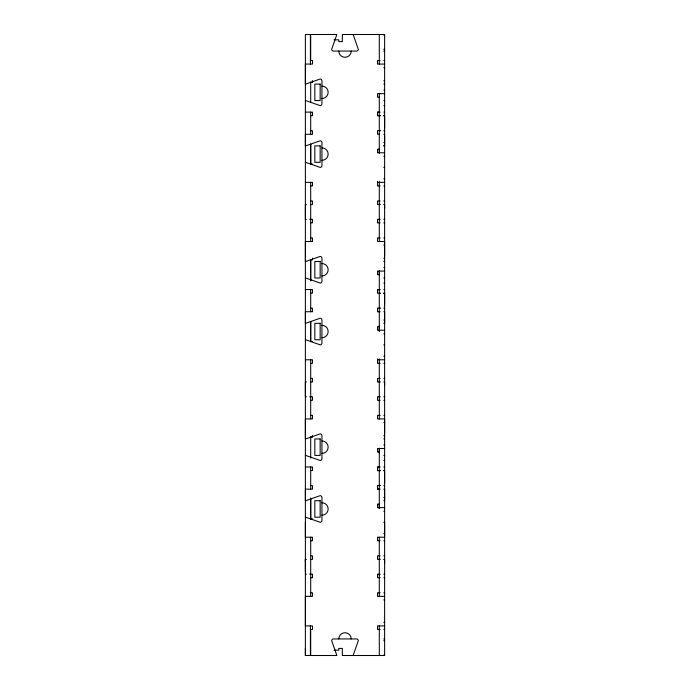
<?xml version="1.0" encoding="UTF-8"?>
<svg xmlns="http://www.w3.org/2000/svg" width="690" height="690" viewBox="0 0 690 690"><rect width="100%" height="100%" fill="white"/><g stroke="black" fill="none" stroke-linecap="round" stroke-linejoin="round"><path stroke-width="1.03" d="M310.405 625.925L310.405 655.5L305.377 655.5L305.377 596.358L312.475 596.358L312.475 592.805L310.698 592.805M305.377 571.717L305.377 559.392L306.438 559.392M305.377 522.425L305.377 537.217L312.475 537.217L312.475 540.762L310.698 540.762M305.377 561.858L305.377 559.392M310.698 498.991L310.698 518.88L312.475 518.88M310.698 144.132L310.698 164.022L312.475 164.022M379.302 508.634L379.302 504.381M379.302 452.821L379.302 448.578M379.302 331.2L379.302 325.896M379.302 275.388L379.302 271.144M379.302 152.714L379.302 148.462M384.623 563.092L384.623 559.392L383.562 559.392M384.623 522.425L384.623 537.217L377.525 537.217L377.525 540.762L380.19 540.762M384.623 483L384.623 470.675L383.562 470.675M384.623 433.717L384.623 418.925L377.525 418.925L377.525 415.38L380.19 415.38M384.623 385.658L384.623 381.967L383.735 381.967M384.623 305.575L384.623 293.25L383.562 293.25M384.623 256.283L384.623 241.5L377.525 241.5L377.525 237.955L380.19 237.955M384.623 208.233L384.623 204.533L383.562 204.533M384.623 128.142L384.623 115.825L383.562 115.825M383.735 35.009L384.623 35.009M333.986 39.822L338.79 39.822L338.79 41.598L342.335 41.598L342.335 34.5L384.623 34.5L384.623 655.5L342.335 655.5L342.335 648.402L338.79 648.402L338.79 650.178L333.986 650.178M383.735 49.283L384.623 49.283M383.735 51.06L384.623 51.06M380.19 60.522L377.525 60.522L377.525 64.075L384.623 64.075M383.735 60.522L384.623 60.522M383.735 67.62L384.623 67.62M383.735 80.79L384.623 80.79M310.698 82.403L312.475 82.403L312.475 80.635M383.735 84.016L384.623 84.016M383.735 90.097L384.623 90.097M384.623 93.642L377.525 93.642L377.525 97.195L379.302 97.195M383.735 100.559L384.623 100.559M383.735 105.63L384.623 105.63M305.377 112.125L312.475 112.125L312.475 115.67L310.698 115.67M377.525 112.125L380.19 112.125M383.735 112.125L384.623 112.125M379.302 112.272L377.525 112.272L377.525 115.825L380.371 115.825M379.302 115.67L380.19 115.67M383.735 115.67L384.623 115.67M380.371 130.608L377.525 130.608L377.525 134.153L379.302 134.153M310.698 130.755L312.475 130.755L312.475 134.3L305.377 134.3L305.377 145.866A1.777 1.777 0 0 0 305.886 145.797L320.16 140.795A1.777 1.777 0 0 1 321.937 142.571L321.937 165.635A1.777 1.777 0 0 1 320.16 167.411L305.886 162.409A1.777 1.777 0 0 0 305.377 162.34M379.302 130.755L380.19 130.755M383.735 130.755L384.623 130.755M383.735 134.3L384.623 134.3L384.623 145.866L383.735 145.866M383.735 142.571L384.623 142.571M383.735 145.797L384.623 145.797M379.302 149.238L377.525 149.238L377.525 152.783L384.623 152.783M383.735 156.337L384.623 156.337M383.735 167.411L384.623 167.411M383.735 178.805L384.623 178.805M305.377 182.358L312.475 182.358L312.475 185.903L310.698 185.903M377.525 182.358L384.623 182.358M380.19 185.903L377.525 185.903L377.525 181.47M383.735 185.903L384.623 185.903M310.698 200.988L312.475 200.988L312.475 204.533L310.44 204.533M380.19 200.988L377.525 200.988L377.525 204.533L380.371 204.533M383.735 200.988L384.623 200.988M306.438 204.533L305.377 204.533L305.377 219.325L306.438 219.325M309.629 219.325L312.475 219.325L312.475 222.87L310.698 222.87M380.19 219.325L377.525 219.325L377.525 222.87L380.19 222.87M383.735 219.325L384.623 219.325M383.735 222.87L384.623 222.87M310.698 237.955L312.475 237.955L312.475 241.5L305.377 241.5L305.377 261.519A1.777 1.777 0 0 0 305.886 261.441L320.16 256.447A1.777 1.777 0 0 1 321.937 258.224L321.937 281.287A1.777 1.777 0 0 1 320.16 283.064L305.886 278.061A1.777 1.777 0 0 0 305.377 277.992M383.735 237.955L384.623 237.955M383.735 245.045L384.623 245.045M383.735 258.224L384.623 258.224M383.735 261.441L384.623 261.441M383.735 267.522L384.623 267.522M384.623 271.075L377.525 271.075L377.525 274.62L379.302 274.62M383.735 277.992L384.623 277.992M383.735 283.064L384.623 283.064M305.377 289.55L312.475 289.55L312.475 293.103L310.698 293.103M377.525 289.55L380.19 289.55M383.735 289.55L384.623 289.55M379.302 289.705L377.525 289.705L377.525 293.25L380.371 293.25M379.302 293.103L380.19 293.103M383.735 293.103L384.623 293.103M380.371 308.033L377.525 308.033L377.525 311.587L379.302 311.587M310.698 308.18L312.475 308.18L312.475 311.733L305.377 311.733L305.377 323.3A1.777 1.777 0 0 0 305.886 323.222L320.16 318.228A1.777 1.777 0 0 1 321.937 319.996L321.937 343.068A1.777 1.777 0 0 1 320.16 344.836L305.886 339.842A1.777 1.777 0 0 0 305.377 339.765M379.302 308.18L380.19 308.18M383.735 308.18L384.623 308.18M377.525 311.733L380.19 311.733M383.735 311.733L384.623 311.733L384.623 323.3L383.735 323.222M383.735 319.996L384.623 319.996M379.302 326.663L377.525 326.663L377.525 330.217L384.623 330.217M383.735 333.762L384.623 333.762M312.475 341.455L310.698 341.455L310.698 321.566L310.698 341.817M383.735 344.836L384.623 344.836M383.735 356.238L384.623 356.238M305.377 359.783L312.475 359.783L312.475 363.337L310.698 363.337M377.525 359.783L384.623 359.783M380.19 363.337L377.525 363.337L377.525 358.895M383.735 363.337L384.623 363.337M310.698 378.413L312.475 378.413L312.475 381.967L310.44 381.967M380.19 378.413L377.525 378.413L377.525 381.967L380.371 381.967M383.735 378.413L384.623 378.413M306.438 381.967L305.377 381.967L305.377 396.75L306.438 396.75M309.629 396.75L312.475 396.75L312.475 400.295L310.698 400.295M380.19 396.75L377.525 396.75L377.525 400.295L380.19 400.295M383.735 396.75L384.623 396.75M383.735 400.295L384.623 400.295M310.698 415.38L312.475 415.38L312.475 418.925L305.377 418.925L305.377 438.944A1.777 1.777 0 0 0 305.886 438.875L320.16 433.872A1.777 1.777 0 0 1 321.937 435.649L321.937 458.712A1.777 1.777 0 0 1 320.16 460.489L305.886 455.495A1.777 1.777 0 0 0 305.377 455.417M383.735 415.38L384.623 415.38M383.735 422.478L384.623 422.478M383.735 435.649L384.623 435.649M310.698 437.262L312.475 437.262L312.475 435.485M383.735 438.875L384.623 438.875M383.735 444.955L384.623 444.955M384.623 448.5L377.525 448.5L377.525 452.045L379.302 452.045M383.735 455.417L384.623 455.417M383.735 460.489L384.623 460.489M305.377 466.983L312.475 466.983L312.475 470.528L310.698 470.528M377.525 466.983L380.19 466.983M383.735 466.983L384.623 466.983M379.302 467.13L377.525 467.13L377.525 470.675L380.371 470.675M379.302 470.528L380.19 470.528M383.735 470.528L384.623 470.528M380.371 485.467L377.525 485.467L377.525 489.012L379.302 489.012M310.698 485.613L312.475 485.613L312.475 489.158L305.377 489.158L305.377 500.724A1.777 1.777 0 0 0 305.886 500.647L320.16 495.653A1.777 1.777 0 0 1 321.937 497.43L321.937 520.493A1.777 1.777 0 0 1 320.16 522.27L305.886 517.267A1.777 1.777 0 0 0 305.377 517.198M379.302 485.613L380.19 485.613M383.735 485.613L384.623 485.613M377.525 489.158L380.19 489.158M383.735 489.158L384.623 489.158L384.623 500.724L383.735 500.647M383.735 497.43L384.623 497.43M379.302 504.097L377.525 504.097L377.525 507.642L384.623 507.642M383.735 511.195L384.623 511.195M383.735 522.27L384.623 522.27M383.735 533.663L384.623 533.663M383.735 540.762L384.623 540.762M310.698 555.847L312.475 555.847L312.475 559.392L310.44 559.392M380.19 555.847L377.525 555.847L377.525 559.392L380.371 559.392M383.735 555.847L384.623 555.847M305.377 574.175L306.438 574.175M309.629 574.175L312.475 574.175L312.475 577.728L310.698 577.728M380.19 574.175L377.525 574.175L377.525 577.728L380.19 577.728M383.735 574.175L384.623 574.175M383.735 577.728L384.623 577.728M380.19 592.805L377.525 592.805L377.525 596.358L384.623 596.358M383.735 592.805L384.623 592.805M383.735 599.903L384.623 599.903M383.735 622.38L384.623 622.38M384.623 625.925L377.525 625.925L377.525 629.478L380.19 629.478M383.735 629.478L384.623 629.478M383.735 638.94L384.623 638.94M383.735 640.717L384.623 640.717M383.735 654.991L384.623 654.991M379.302 34.5L379.302 64.075M379.302 93.288L379.302 153.145M379.302 181.47L379.302 241.5M379.302 270.713L379.302 331.105M379.302 358.895L379.302 418.925M379.302 448.146L379.302 508.53M379.302 537.217L379.302 596.358M379.302 625.925L379.302 655.5M312.475 258.06L312.475 259.837L310.698 259.837L310.698 280.77L310.698 259.466M310.698 82.041L310.698 102.293M310.698 112.125L310.698 134.3M310.698 144.219L310.698 164.384M310.698 182.358L310.698 241.5M310.698 289.55L310.698 311.733M310.698 359.783L310.698 418.925M310.698 436.899L310.698 458.203M310.698 466.983L310.698 489.158M310.698 498.016L310.698 519.242M310.698 537.217L310.698 596.358M310.405 64.075L310.405 34.5L305.377 34.5L305.377 625.925L312.475 625.925L312.475 629.478L310.698 629.478L310.698 655.5L336.763 655.5A1.777 1.777 0 0 0 336.694 654.991L331.692 640.717A1.777 1.777 0 0 1 333.468 638.94L356.532 638.94A1.777 1.777 0 0 1 358.308 640.717L353.306 654.991A1.777 1.777 0 0 0 353.237 655.5M305.377 648.402L305.377 655.5M379.69 220.265A1.328 1.328 0 0 1 379.302 219.325M379.302 204.533A1.328 1.328 0 0 1 379.69 203.593M379.69 397.69A1.328 1.328 0 0 1 379.302 396.75M379.302 381.967A1.328 1.328 0 0 1 379.69 381.027M379.69 575.124A1.328 1.328 0 0 1 379.302 574.175M379.302 559.392A1.328 1.328 0 0 1 379.69 558.452M338.79 638.94A6.21 6.21 0 0 1 345 632.73A6.21 6.21 0 0 1 351.21 638.94M321.937 502.751A6.21 6.21 0 0 1 328.147 508.961A6.21 6.21 0 0 1 321.937 515.171M321.937 440.97A6.21 6.21 0 0 1 328.147 447.18A6.21 6.21 0 0 1 321.937 453.39M321.937 325.318A6.21 6.21 0 0 1 328.147 331.528A6.21 6.21 0 0 1 321.937 337.738M321.937 263.546A6.21 6.21 0 0 1 328.147 269.755A6.21 6.21 0 0 1 321.937 275.966M305.377 100.559A1.777 1.777 0 0 1 305.886 100.637L320.16 105.63A1.777 1.777 0 0 0 321.937 103.862L321.937 80.79A1.777 1.777 0 0 0 320.16 79.022L305.886 84.016A1.777 1.777 0 0 1 305.377 84.094L305.377 64.075L312.475 64.075L312.475 60.522L310.698 60.522L310.698 34.5L336.763 34.5A1.777 1.777 0 0 1 336.694 35.009L331.692 49.283A1.777 1.777 0 0 0 333.468 51.06L356.532 51.06A1.777 1.777 0 0 0 358.308 49.283L353.306 35.009A1.777 1.777 0 0 1 353.237 34.5M321.937 147.893A6.21 6.21 0 0 1 328.147 154.103A6.21 6.21 0 0 1 321.937 160.313M321.937 86.112A6.21 6.21 0 0 1 328.147 92.322A6.21 6.21 0 0 1 321.937 98.532M351.21 51.06A6.21 6.21 0 0 1 345 57.27A6.21 6.21 0 0 1 338.79 51.06M320.16 84.094L314.838 84.094L314.838 100.559L320.16 100.559L320.16 84.094M320.16 145.866L314.838 145.866L314.838 162.34L320.16 162.34L320.16 145.866M320.16 261.519L314.838 261.519L314.838 277.992L320.16 277.992L320.16 261.519M320.16 323.3L314.838 323.3L314.838 339.765L320.16 339.765L320.16 323.3M320.16 438.944L314.838 438.944L314.838 455.417L320.16 455.417L320.16 438.944M320.16 500.724L314.838 500.724L314.838 517.198L320.16 517.198L320.16 500.724"/></g></svg>
